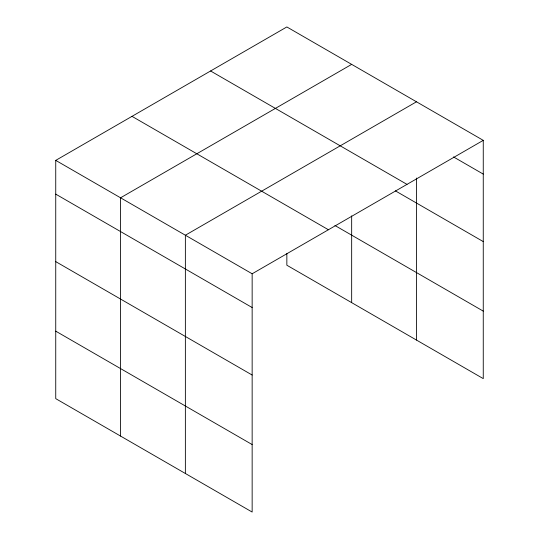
<?xml version="1.0" encoding="UTF-8"?>
<svg xmlns="http://www.w3.org/2000/svg" width="539" height="539" viewBox="0 0 539 539"><rect width="100%" height="100%" fill="white"/><g stroke="black" fill="none" stroke-linecap="round" stroke-linejoin="round"><path stroke-width="0.81" d="M483.261 140.349L286.849 26.95L55.739 160.379L55.739 398.651L252.151 512.05L252.151 273.778L483.261 140.349L483.261 378.621L286.849 265.222L286.849 253.552M351.664 64.37L120.554 197.8L120.554 436.071M416.479 101.797L185.369 235.226L185.369 473.491M453.501 156.923L483.261 174.104M210.581 70.98L406.999 184.378M395.363 190.846L483.261 241.593M334.914 225.484L483.261 311.131M132.001 116.35L328.419 229.749M55.739 160.379L252.151 273.778M55.739 194.134L252.151 307.54M55.739 261.624L252.151 375.029M55.739 331.162L252.151 444.56M416.479 178.045L416.479 340.062M351.664 215.883L351.664 302.642"/></g></svg>
